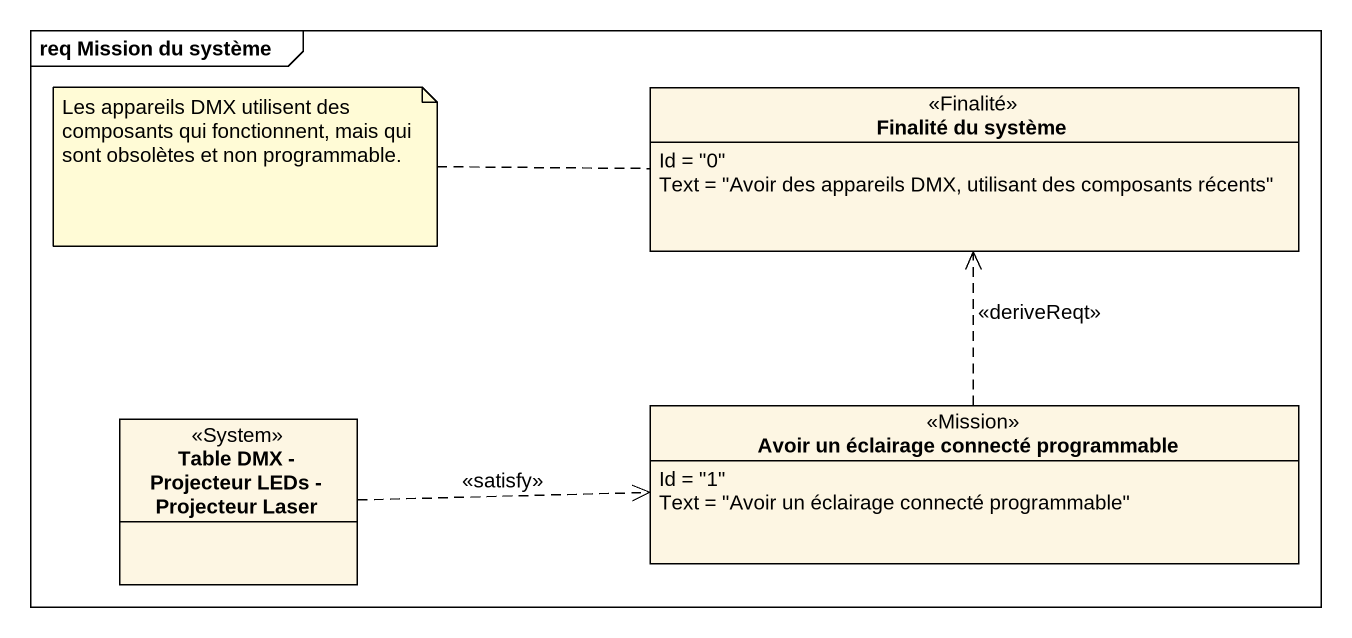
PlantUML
@startuml
mainframe req Mission du système
hide circle
hide empty members
class "Finalité du système" as Finalité_du_système <<Finalité>> {
  Id = "0"
  Text = "Avoir des appareils DMX, utilisant des composants récents"
}
class "Table DMX - Projecteur LEDs - Projecteur Laser" as Table_DMX_Projecteur_LEDs <<System>>
class "Avoir un éclairage connecté programmable" as Avoir_un_éclairage_connecté <<Mission>> {
  Id = "1"
  Text = "Avoir un éclairage connecté programmable"
}
Table_DMX_Projecteur_LEDs .right.> Avoir_un_éclairage_connecté : <<satisfy>>
Avoir_un_éclairage_connecté .up.> Finalité_du_système : <<deriveReqt>>
note left of Finalité_du_système : Les appareils DMX utilisent des composants qui fonctionnent, mais qui sont obsolètes et non programmable.
@enduml
